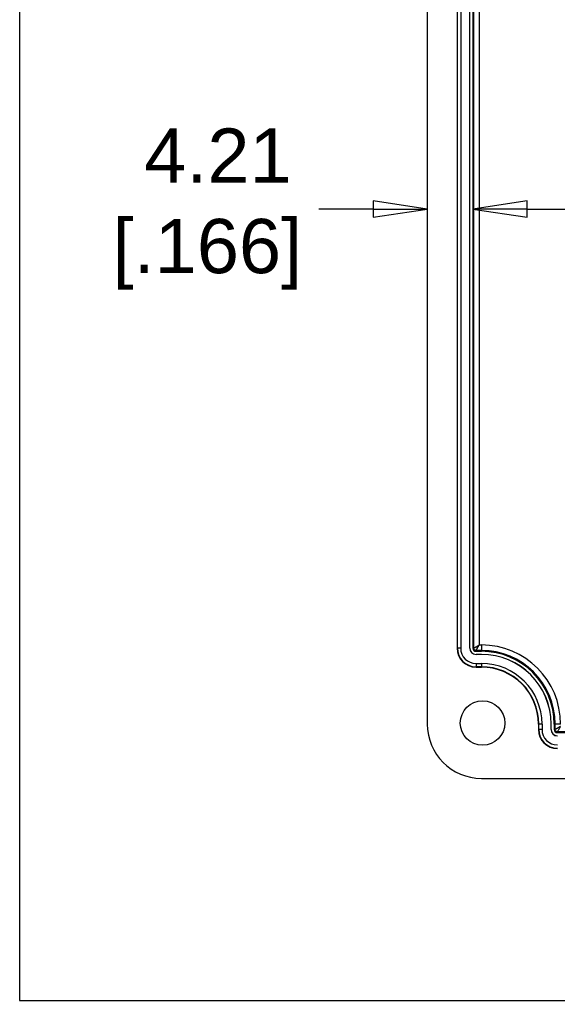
# Model space of a CAD drawing. Header units: millimetres. Extents: x 23 to 674, y 24 to 517.
# Drawn here: x 22.8 to 72.3, y 24.1 to 114.5 of the extents above; entities that cross this region are included whole.
import ezdxf

# ---------------------------------------------------------------- set-up
doc = ezdxf.new("R2010")
doc.units = ezdxf.units.MM
doc.header["$LTSCALE"] = 2.5
for name, color, linetype, lineweight in [('Dimension (ANSI)', 7, 'Continuous', 9), ('Sketch Geometry (ANSI)', 7, 'Continuous', 9), ('Symbol (ANSI)', 7, 'Continuous', 9), ('Visible (ANSI)', 7, 'Continuous', 9), ('Visible Narrow (ANSI)', 7, 'Continuous', 9)]:
    doc.layers.add(name, color=color, linetype=linetype, lineweight=lineweight)
doc.styles.add('Note Text (ANSI)', font='arial.ttf')
doc.styles.add('Text Style20', font='arial.ttf')
doc.dimstyles.new('Default - mm (ANSI)', dxfattribs={"dimscale": 2.5, "dimtxt": 2, "dimasz": 2, "dimexe": 3.175, "dimexo": 1, "dimgap": 0.8, "dimtad": 0, "dimtih": 1, "dimtoh": 1, "dimrnd": 1e-08, "dimzin": 4, "dimdsep": 46, "dimtxsty": 'Note Text (ANSI)', "dimblk": 'Filled-1', "dimcen": 0.09, "dimdle": 10, "dimclrd": 256, "dimclre": 256, "dimclrt": 256, "dimadec": 1, "dimazin": 0, "dimtfac": 1.524, "dimtofl": 0, "dimtmove": 0, "dimatfit": 3, "dimfxl": 0, "dimtolj": 1, "dimtzin": 0, "dimlwd": -1, "dimlwe": -1, "dimarcsym": 0})

# ---------------------------------------------------------------- blocks, each defined once
blk = doc.blocks.new('Title Blocks HAMMOND')
at = {"layer": 'Sketch Geometry (ANSI)'}
for p, q in [((9.353, 206.727), (9.353, 9.64)), ((9.353, 9.64), (173.942, 9.64))]:
    blk.add_line(p, q, dxfattribs=at)
at = {"layer": 'Symbol (ANSI)', "style": 'Text Style20'}
blk.add_attdef('<TITLE>_001', (229.212, 16.349), '', height=5, dxfattribs=at)
blk = doc.blocks.new('Filled-1')
at = {"color": 0}
for p, q in [((0, 0), (-1, 0.15)), ((-1, 0.15), (-1, -0.15)), ((-1, 0), (0, 0)), ((-1, -0.15), (0, 0))]:
    blk.add_line(p, q, dxfattribs=at)
at = {"color": 0, "flags": 128}
blk.add_lwpolyline([(-1, -0.15), (0, 0), (-1, 0.15), (-1, -0.15)], dxfattribs=at)
at = {"color": 0}
blk.add_solid([(-1, -0.15), (0, 0), (-1, 0.15), (-1, -0.15)], dxfattribs=at)
blk = doc.blocks.new('*D11')
at = {"layer": 'Defpoints', "color": 0, "transparency": 16777216}
for p in [(60.349, 160.798), (60.349, 97.073), (64.56, 56.596)]:
    blk.add_point(p, dxfattribs=at)
at = {"layer": 'Dimension (ANSI)', "transparency": 16777216}
for p, q in [((55.349, 97.073), (50.349, 97.073)), ((69.56, 97.073), (74.56, 97.073))]:
    blk.add_line(p, q, dxfattribs=at)
at = {"layer": 'Dimension (ANSI)', "transparency": 16777216, "xscale": 5, "yscale": 5, "zscale": 5}
blk.add_blockref('Filled-1', (60.349, 97.073), dxfattribs=at)
at = {"layer": 'Dimension (ANSI)', "transparency": 16777216, "xscale": 5, "yscale": 5, "zscale": 5, "rotation": 180}
blk.add_blockref('Filled-1', (64.56, 97.073), dxfattribs=at)
at = {"layer": 'Dimension (ANSI)', "transparency": 16777216, "insert": (40.075, 97.073), "char_height": 5, "attachment_point": 5, "style": 'Note Text (ANSI)'}
blk.add_mtext('\\A1; 4.21\\P[.166]', dxfattribs=at)

msp = doc.modelspace()

# ---------------------------------------------------------------- linework, layer by layer
at = {"layer": 'Visible (ANSI)'}
for p, q in [((60.349, 160.7977), (60.349, 49.5943)), ((63.099, 153.796), (63.099, 56.596)), ((64.2751, 56.596), (64.2751, 153.796)), ((64.5597, 153.796), (64.5597, 56.596)), ((64.849, 56.3067), (65.349, 56.3067)), ((65.349, 56.0221), (64.849, 56.0221)), ((64.849, 54.846), (65.349, 54.846)), ((70.599, 49.596), (70.599, 49.096)), ((71.7751, 49.096), (71.7751, 49.596)), ((72.0597, 49.596), (72.0597, 49.096)), ((72.349, 48.8067), (193.549, 48.8067)), ((65.3473, 44.596), (200.5507, 44.596))]:
    msp.add_line(p, q, dxfattribs=at)
msp.add_circle((65.449, 49.696), 2.05, dxfattribs=at)
for centre, radius, start, end in [((64.849, 56.596), 1.75, 180, 270), ((64.849, 56.596), 0.5739, 180, 270), ((64.849, 56.596), 0.2893, 180, 270), ((65.349, 49.596), 6.7107, 0, 90), ((65.349, 49.596), 6.4261, 0, 90), ((65.349, 49.596), 6.4261, 0, 90), ((65.349, 49.596), 5.25, 0, 90), ((72.349, 49.096), 1.75, 180, 270), ((72.349, 49.096), 0.5739, 180, 270), ((72.349, 49.096), 0.2893, 180, 270)]:
    msp.add_arc(centre, radius, start, end, dxfattribs=at)
msp.add_ellipse((65.3507, 49.5977), major_axis=(-3.538, -3.538), ratio=0.999315, start_param=5.4981298, end_param=7.0682409, dxfattribs=at)
at = {"layer": 'Visible Narrow (ANSI)'}
for p, q in [((63.1306, 56.596), (63.1306, 153.796)), ((63.4305, 153.796), (63.4305, 56.596)), ((64.2675, 56.596), (64.2675, 153.796)), ((64.6412, 56.596), (64.6412, 153.796)), ((65.1411, 153.5039), (65.1411, 56.888)), ((63.1306, 56.596), (63.099, 56.596)), ((63.4305, 56.596), (63.1306, 56.596)), ((64.2675, 56.596), (64.2751, 56.596)), ((64.6412, 56.596), (64.5597, 56.596)), ((64.849, 56.3882), (64.849, 56.3067)), ((65.349, 56.3882), (64.849, 56.3882)), ((65.1411, 56.888), (65.349, 56.888)), ((65.349, 56.888), (65.349, 56.3882)), ((65.349, 56.3882), (65.349, 56.3067)), ((64.849, 56.0144), (64.849, 56.0221)), ((65.349, 56.0144), (64.849, 56.0144)), ((64.849, 55.1775), (65.349, 55.1775)), ((64.849, 55.1775), (64.849, 54.8776)), ((65.349, 56.0144), (65.349, 56.0221)), ((65.349, 55.1775), (65.349, 54.8776)), ((64.849, 54.8776), (64.849, 54.846)), ((65.349, 54.8776), (64.849, 54.8776)), ((65.349, 54.8776), (65.349, 54.846)), ((70.6306, 49.596), (70.599, 49.596)), ((70.6306, 49.096), (70.599, 49.096)), ((70.6306, 49.096), (70.6306, 49.596)), ((70.9305, 49.596), (70.6306, 49.596)), ((70.9305, 49.096), (70.6306, 49.096)), ((70.9305, 49.596), (70.9305, 49.096)), ((71.7751, 49.596), (71.7675, 49.596)), ((71.7675, 49.096), (71.7675, 49.596)), ((71.7751, 49.096), (71.7675, 49.096)), ((72.1412, 49.596), (72.0597, 49.596)), ((72.1412, 49.096), (72.0597, 49.096)), ((72.1412, 49.096), (72.1412, 49.596)), ((72.6411, 49.596), (72.1412, 49.596)), ((72.349, 48.8882), (72.349, 48.8067)), ((193.549, 48.8882), (72.349, 48.8882)), ((72.349, 48.5221), (72.349, 48.5144))]:
    msp.add_line(p, q, dxfattribs=at)
for centre, radius, start, end in [((64.849, 56.596), 1.7184, 180, 270), ((64.849, 56.596), 1.4185, 180, 270), ((64.849, 56.596), 0.5815, 180, 270), ((65.349, 49.596), 7.2921, 0, 90), ((65.349, 49.596), 6.7922, 0, 90), ((65.349, 49.596), 6.4185, 0, 90), ((65.349, 49.596), 5.5815, 0, 90), ((65.349, 49.596), 5.2816, 0, 90), ((72.349, 49.096), 1.7184, 180, 270), ((72.349, 49.096), 1.4185, 180, 270), ((72.349, 49.096), 0.5815, 180, 270)]:
    msp.add_arc(centre, radius, start, end, dxfattribs=at)
for points, knots in [([(64.6412, 56.596), (64.6421, 56.596), (64.6465, 56.5981), (64.6544, 56.6024), (64.6584, 56.6045), (64.6632, 56.6071), (64.669, 56.6103), (64.6747, 56.6135), (64.6821, 56.6177), (64.6888, 56.6215), (64.7021, 56.629), (64.7184, 56.6385), (64.7379, 56.6498), (64.7476, 56.6555), (64.7581, 56.6616), (64.7694, 56.6682), (64.7751, 56.6715), (64.781, 56.6749), (64.787, 56.6785), (64.7931, 56.682), (64.8006, 56.6864), (64.8057, 56.6894), (64.8264, 56.7015), (64.8498, 56.7154), (64.8762, 56.731), (64.8894, 56.7388), (64.9034, 56.747), (64.918, 56.7557), (64.9254, 56.76), (64.9329, 56.7645), (64.9406, 56.769), (64.9444, 56.7713), (64.9483, 56.7736), (64.9523, 56.776), (64.9562, 56.7783), (64.9619, 56.7817), (64.9642, 56.783), (65.0017, 56.8053), (65.0607, 56.8403), (65.1411, 56.888)], [0, 0, 0, 0, 0.125, 0.125, 0.125, 0.1875, 0.1875, 0.1875, 0.25, 0.25, 0.25, 0.375, 0.375, 0.375, 0.4375, 0.4375, 0.4375, 0.46875, 0.46875, 0.46875, 0.5, 0.5, 0.5, 0.625, 0.625, 0.625, 0.6875, 0.6875, 0.6875, 0.71875, 0.71875, 0.71875, 0.734375, 0.734375, 0.734375, 0.75, 0.75, 0.75, 1, 1, 1, 1]), ([(64.849, 56.3882), (64.8217, 56.3882), (64.7946, 56.3938), (64.7444, 56.4147), (64.7213, 56.4299), (64.6829, 56.4683), (64.6677, 56.4914), (64.6469, 56.5416), (64.6412, 56.5687), (64.6412, 56.596)], [0, 0, 0, 0, 0.25, 0.25, 0.5, 0.5, 0.75, 0.75, 1, 1, 1, 1]), ([(64.849, 56.3882), (64.849, 56.389), (64.8508, 56.3928), (64.8578, 56.406), (64.863, 56.4154), (64.8736, 56.4342), (64.8779, 56.4417), (64.8873, 56.4581), (64.8924, 56.4669), (64.9034, 56.4859), (64.9093, 56.496), (64.9218, 56.5175), (64.9284, 56.5288), (64.9427, 56.5532), (64.9503, 56.566), (64.9658, 56.5924), (64.9738, 56.606), (64.9903, 56.6339), (64.9987, 56.6482), (65.0161, 56.6775), (65.025, 56.6926), (65.0516, 56.7375), (65.0698, 56.7681), (65.106, 56.829), (65.124, 56.8593), (65.1411, 56.888)], [0, 0, 0, 0, 0.1125856, 0.1125856, 0.2251713, 0.2251713, 0.288585, 0.288585, 0.3519988, 0.3519988, 0.4154125, 0.4154125, 0.4788263, 0.4788263, 0.5454726, 0.5454726, 0.612119, 0.612119, 0.6787653, 0.6787653, 0.7454117, 0.7454117, 0.8727059, 0.8727059, 1, 1, 1, 1]), ([(72.6411, 49.388), (72.6123, 49.3709), (72.582, 49.353), (72.5211, 49.3168), (72.4905, 49.2986), (72.4456, 49.272), (72.4305, 49.2631), (72.4012, 49.2457), (72.3869, 49.2373), (72.359, 49.2208), (72.3455, 49.2128), (72.319, 49.1973), (72.3062, 49.1897), (72.2818, 49.1754), (72.2705, 49.1688), (72.249, 49.1563), (72.2389, 49.1504), (72.2199, 49.1394), (72.2111, 49.1343), (72.1948, 49.1249), (72.1873, 49.1206), (72.1685, 49.11), (72.159, 49.1048), (72.1458, 49.0978), (72.142, 49.096), (72.1412, 49.096)], [0, 0, 0, 0, 0.1272941, 0.1272941, 0.2545883, 0.2545883, 0.3212347, 0.3212347, 0.387881, 0.387881, 0.4545274, 0.4545274, 0.5211737, 0.5211737, 0.5845875, 0.5845875, 0.6480012, 0.6480012, 0.711415, 0.711415, 0.7748287, 0.7748287, 0.8874144, 0.8874144, 1, 1, 1, 1]), ([(72.349, 48.8882), (72.3217, 48.8882), (72.2946, 48.8938), (72.2444, 48.9147), (72.2213, 48.9299), (72.1829, 48.9683), (72.1677, 48.9914), (72.1469, 49.0416), (72.1412, 49.0687), (72.1412, 49.096)], [0, 0, 0, 0, 0.25, 0.25, 0.5, 0.5, 0.75, 0.75, 1, 1, 1, 1]), ([(72.6411, 49.388), (72.6172, 49.3479), (72.5965, 49.3128), (72.5703, 49.2686), (72.5623, 49.2553), (72.5516, 49.2373), (72.5465, 49.2288), (72.5419, 49.221), (72.5389, 49.216), (72.5384, 49.2152), (72.517, 49.179), (72.4996, 49.1496), (72.4762, 49.11), (72.4689, 49.0976), (72.4585, 49.0799), (72.4551, 49.0742), (72.4486, 49.0632), (72.4462, 49.0591), (72.4274, 49.027), (72.4142, 49.0044), (72.3972, 48.9751), (72.392, 48.9662), (72.3825, 48.9498), (72.3788, 48.9432), (72.3575, 48.9058), (72.349, 48.89), (72.349, 48.8882)], [0, 0, 0, 0, 0.125, 0.125, 0.1875, 0.1875, 0.21875, 0.234375, 0.234375, 0.25, 0.25, 0.375, 0.375, 0.4375, 0.4375, 0.46875, 0.46875, 0.5, 0.5, 0.625, 0.625, 0.6875, 0.6875, 0.75, 0.75, 1, 1, 1, 1])]:
    msp.add_open_spline(points, degree=3, knots=knots, dxfattribs=at)

# ---------------------------------------------------------------- block references
at = {"xscale": 2.5, "yscale": 2.5, "zscale": 2.5}
msp.add_blockref('Title Blocks HAMMOND', (-0.6221, 0.0312), dxfattribs=at)

# ---------------------------------------------------------------- dimensions: what is measured, and where the dimension line sits
at = {"layer": 'Dimension (ANSI)'}
dim = msp.add_linear_dim(base=(60.349, 97.0726), p1=(64.5597, 56.596), p2=(60.349, 160.7977), angle=180, text=' <>\\X[.166]', dimstyle='Default - mm (ANSI)', override={"dimgap": 0.8, "dimtih": 0, "dimtoh": 0, "dimdec": 2, "dimpost": '\\X', "dimse1": 1, "dimse2": 1, "dimtol": 0, "dimlim": 0, "dimtp": 0, "dimtm": 0, "dimtdec": 2, "dimatfit": 1}, dxfattribs=at)
dim.commit()
dim.dimension.update_dxf_attribs({"geometry": '*D11', "text_midpoint": (40.0748, 97.0726), "dimtype": 160})

doc.saveas('drawing.dxf')
